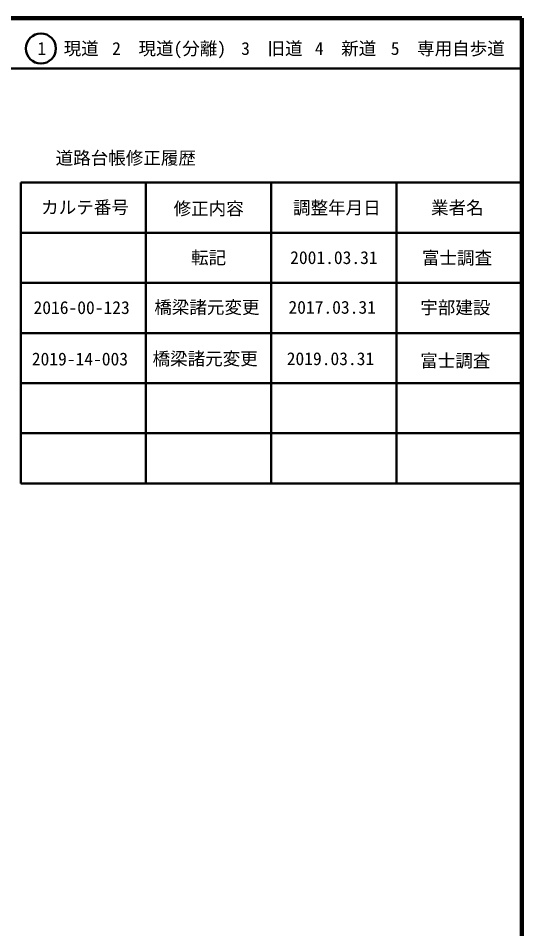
# Model space of a CAD drawing. Units: millimetres on the paper, enlarged 1000 times. Extents: x 40000 to 680000, y 20000 to 380000.
# Drawn here: x 579500 to 680000, y 198357 to 380000 of the extents above; entities that cross this region are included whole.
import ezdxf
from ezdxf.enums import TextEntityAlignment as Align

# ---------------------------------------------------------------- set-up
doc = ezdxf.new("R2010")
doc.units = ezdxf.units.MM
doc.header["$LTSCALE"] = 1000
for name, color, linetype, lineweight in [('M-TTL', 7, 'Continuous', 13), ('M-TTL-FRAM', 7, 'Continuous', 13), ('M-TTL-LINE', 7, 'Continuous', 50), ('M-TTL-TXT', 7, 'Continuous', 13)]:
    doc.layers.add(name, color=color, linetype=linetype, lineweight=lineweight)
doc.styles.add('ＭＳ ゴシック', font='')
doc.styles.get('ＭＳ ゴシック').set_extended_font_data('MS Gothic')

msp = doc.modelspace()

# ---------------------------------------------------------------- linework, layer by layer
at = {"layer": 'M-TTL', "color": 2, "lineweight": 140}
for p, q in [((680000, 380000), (40000, 380000)), ((680000, 20000), (680000, 380000))]:
    msp.add_line(p, q, dxfattribs=at)
at = {"layer": 'M-TTL-FRAM', "color": 2, "lineweight": 50}
for p, q in [((580000, 347197), (580000, 287197)), ((580000, 347197), (680000, 347197)), ((580000, 287197), (680000, 287197))]:
    msp.add_line(p, q, dxfattribs=at)
at = {"layer": 'M-TTL-LINE'}
for p, q in [((40000, 370000), (680000, 370000)), ((605000, 347197), (605000, 287197)), ((630000, 347197), (630000, 287197)), ((655000, 347197), (655000, 287197)), ((580000, 337197), (680000, 337197)), ((580000, 327197), (680000, 327197)), ((580000, 317197), (680000, 317197)), ((580000, 307197), (680000, 307197)), ((580000, 297197), (680000, 297197))]:
    msp.add_line(p, q, dxfattribs=at)
msp.add_circle((584031, 373958), 3000, dxfattribs=at)

# ---------------------------------------------------------------- texts
at = {"layer": 'M-TTL-TXT', "style": 'ＭＳ ゴシック'}
for s, p in [('1\u3000現道', (589448, 373958)), ('2\u3000現道(分離)', (609619, 373958)), ('3\u3000旧道', (630121, 373958)), ('4\u3000新道', (644824, 373958)), ('5\u3000専用自歩道', (665228, 373958)), ('道路台帳修正履歴', (600968, 352113)), ('カルテ番号', (592839, 342277)), ('修正内容', (617509, 342023)), ('調整年月日', (643089, 342197)), ('業者名', (667134, 342197)), ('転記', (617500, 332245)), ('2001.03.31', (642500, 332245)), ('富士調査', (667077, 332189)), ('2016-00-123', (592158, 322275)), ('橋梁諸元変更', (617158, 322331)), ('2017.03.31', (642158, 322331)), ('宇部建設', (666735, 322275)), ('2019-14-003', (591816, 312019)), ('橋梁諸元変更', (616816, 312076)), ('2019.03.31', (641816, 312076)), ('富士調査', (666735, 311677))]:
    msp.add_text(s, height=2566, dxfattribs=at).set_placement(p, align=Align.MIDDLE_CENTER)

doc.saveas('drawing.dxf')
